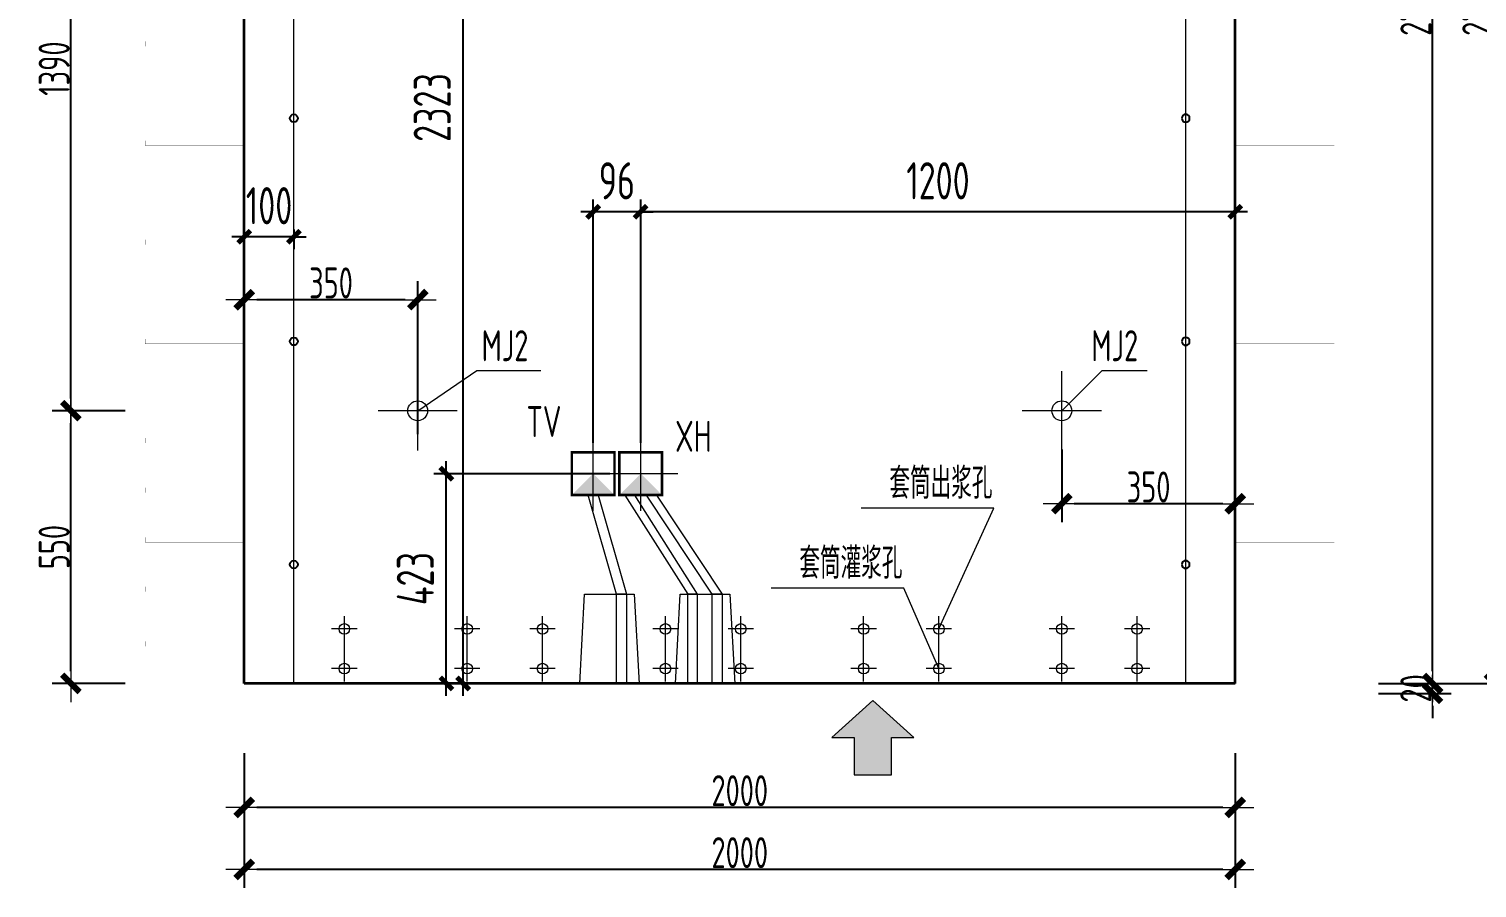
# Model space of a CAD drawing. Extents: x -85320 to 1679916, y -1321939 to 627.
# Drawn here: x 1291391 to 1303081, y -1169904 to -1162974 of the extents above; entities that cross this region are included whole.
import ezdxf
from ezdxf.enums import TextEntityAlignment as Align

# ---------------------------------------------------------------- set-up
doc = ezdxf.new("R2010")
doc.units = 0
doc.header["$LTSCALE"] = 1000
doc.linetypes.add('DOTE', pattern=[2.42, 2, -0.2, 0.02, -0.2])
for name, color, linetype in [('DIAN BOX', 7, 'Continuous'), ('S_WALL', 9, 'Continuous'), ('拉模', 7, 'Continuous')]:
    doc.layers.add(name, color=color, linetype=linetype)
for name, color, linetype, lineweight in [('WCOL', 7, 'Continuous', 0), ('参数表文字', 7, 'Continuous', 18), ('手孔', 6, 'Continuous', 0), ('直线', 7, 'Continuous', 18), ('预制墙埋件', 8, 'Continuous', 18), ('预制墙墙身水平筋', 130, 'Continuous', 18), ('预制墙墙身纵向受力筋', 1, 'Continuous', 18), ('预制墙详图标注', 3, 'Continuous', 18), ('预制墙详图轮廓', 3, 'Continuous', 35)]:
    doc.layers.add(name, color=color, linetype=linetype, lineweight=lineweight)
doc.styles.add('TSSD_Dimension', font='tssdeng.shx', dxfattribs={"width": 0.7, "bigfont": 'hztxt.shx'})
doc.styles.add('TSSD_Rein', font='Tssdeng.shx', dxfattribs={"width": 0.7, "bigfont": 'hztxt.shx'})
doc.styles.add('样式 1', font='yjkeng.shx', dxfattribs={"width": 0.7, "bigfont": 'yjkchn.shx'})
doc.dimstyles.new('标注', dxfattribs={"dimtxt": 300, "dimasz": 100, "dimexe": 100, "dimexo": 250, "dimgap": 100, "dimtad": 1, "dimdec": 0, "dimlfac": 0.25, "dimzin": 0, "dimdsep": 46, "dimtxsty": 'TSSD_Dimension', "dimblk": 'ARCHTICK', "dimcen": 0, "dimdle": 100, "dimclrt": 7, "dimadec": 0, "dimazin": 0, "dimtfac": 1, "dimtdec": 0, "dimtix": 1, "dimtmove": 2, "dimatfit": 3, "dimfxl": 1, "dimtolj": 1, "dimtzin": 0, "dimarcsym": 0})
doc.dimstyles.new('盈建科结构', dxfattribs={"dimscale": 100, "dimtxt": 2.5, "dimasz": 1, "dimexe": 1.5, "dimexo": 0.625, "dimgap": 0.1, "dimtad": 1, "dimdec": 0, "dimrnd": 1, "dimzin": 0, "dimdsep": 46, "dimtxsty": '样式 1', "dimblk": '_yjkbk', "dimblk1": 'ARCHTICK', "dimblk2": 'ARCHTICK', "dimcen": 0.09, "dimadec": 0, "dimazin": 0, "dimtfac": 1, "dimtdec": 4, "dimtix": 1, "dimtmove": 2, "dimatfit": 3, "dimfxl": 1, "dimtolj": 1, "dimtzin": 0, "dimarcsym": 0})

# ---------------------------------------------------------------- blocks, each defined once
blk = doc.blocks.new('_yjkbk')
blk.add_line((-1, 0), (1.5, 0))
blk.add_lwpolyline([(-0.7, -0.7, 0.5, 0.5, 0), (0.7, 0.7, 0.5, 0.5, 0)], format="xyseb")
blk = doc.blocks.new('*D4723')
at = {"layer": 'Defpoints', "color": 0, "transparency": 16777216}
for p in [(1293129, -1168754), (1301129, -1168754), (1293129, -1169254)]:
    blk.add_point(p, dxfattribs=at)
at = {"layer": '预制墙详图标注', "color": 0, "lineweight": -2, "transparency": 16777216}
for p, q in [((1293129, -1168817), (1293129, -1169404)), ((1301129, -1168817), (1301129, -1169404)), ((1301029, -1169254), (1293229, -1169254))]:
    blk.add_line(p, q, dxfattribs=at)
at = {"layer": '预制墙详图标注', "color": 0, "lineweight": -2, "transparency": 16777216, "xscale": 100, "yscale": 100, "zscale": 100, "rotation": 180}
blk.add_blockref('_yjkbk', (1293129, -1169254), dxfattribs=at)
at = {"layer": '预制墙详图标注', "color": 0, "lineweight": -2, "transparency": 16777216, "xscale": 100, "yscale": 100, "zscale": 100}
blk.add_blockref('_yjkbk', (1301129, -1169254), dxfattribs=at)
at = {"layer": '预制墙详图标注', "color": 0, "transparency": 16777216, "insert": (1297129, -1169244), "char_height": 250, "attachment_point": 8, "style": '样式 1'}
blk.add_mtext('\\A1;2000', dxfattribs=at)
blk = doc.blocks.new('_ArchTick')
at = {"color": 0, "linetype": 'ByBlock', "const_width": 0.4}
blk.add_lwpolyline([(-0.5, -0.5), (0.5, 0.5)], dxfattribs=at)
blk = doc.blocks.new('*D4724')
at = {"layer": 'Defpoints', "color": 0, "transparency": 16777216}
for p in [(1293129, -1169254), (1301129, -1169254), (1293129, -1169754)]:
    blk.add_point(p, dxfattribs=at)
at = {"layer": '预制墙详图标注', "color": 0, "lineweight": -2, "transparency": 16777216}
for p, q in [((1293129, -1169317), (1293129, -1169904)), ((1301129, -1169317), (1301129, -1169904)), ((1301029, -1169754), (1293229, -1169754))]:
    blk.add_line(p, q, dxfattribs=at)
at = {"layer": '预制墙详图标注', "color": 0, "lineweight": -2, "transparency": 16777216, "xscale": 100, "yscale": 100, "zscale": 100, "rotation": 180}
blk.add_blockref('_yjkbk', (1293129, -1169754), dxfattribs=at)
at = {"layer": '预制墙详图标注', "color": 0, "lineweight": -2, "transparency": 16777216, "xscale": 100, "yscale": 100, "zscale": 100}
blk.add_blockref('_yjkbk', (1301129, -1169754), dxfattribs=at)
at = {"layer": '预制墙详图标注', "color": 0, "transparency": 16777216, "insert": (1297129, -1169744), "char_height": 250, "attachment_point": 8, "style": '样式 1'}
blk.add_mtext('\\A1;2000', dxfattribs=at)
blk = doc.blocks.new('*D4725')
at = {"layer": 'Defpoints', "color": 0, "transparency": 16777216}
for p in [(1302222, -1168254), (1302722, -1168254), (1302222, -1168334)]:
    blk.add_point(p, dxfattribs=at)
at = {"layer": '预制墙详图标注', "color": 0, "lineweight": -2, "transparency": 16777216}
for p, q in [((1302722, -1168154), (1302722, -1168054)), ((1302284, -1168254), (1302872, -1168254)), ((1302722, -1168334), (1302722, -1168254)), ((1302284, -1168334), (1302872, -1168334)), ((1302722, -1168434), (1302722, -1168534))]:
    blk.add_line(p, q, dxfattribs=at)
at = {"layer": '预制墙详图标注', "color": 0, "lineweight": -2, "transparency": 16777216, "xscale": 100, "yscale": 100, "zscale": 100}
for p, rotation in [((1302722, -1168254), 270), ((1302722, -1168334), 90)]:
    blk.add_blockref('_yjkbk', p, dxfattribs=dict(at, rotation=rotation))
at = {"layer": '预制墙详图标注', "color": 0, "transparency": 16777216, "insert": (1302712, -1168294), "char_height": 250, "attachment_point": 8, "rotation": 90, "style": '样式 1'}
blk.add_mtext('\\A1;20', dxfattribs=at)
blk = doc.blocks.new('*D4726')
at = {"layer": 'Defpoints', "color": 0, "transparency": 16777216}
for p in [(1291729, -1166054), (1292229, -1166054), (1292229, -1168254)]:
    blk.add_point(p, dxfattribs=at)
at = {"layer": '预制墙详图标注', "color": 0, "lineweight": -2, "transparency": 16777216}
for p, q in [((1292166, -1166054), (1291579, -1166054)), ((1291729, -1168154), (1291729, -1166154)), ((1292166, -1168254), (1291579, -1168254))]:
    blk.add_line(p, q, dxfattribs=at)
at = {"layer": '预制墙详图标注', "color": 0, "lineweight": -2, "transparency": 16777216, "xscale": 100, "yscale": 100, "zscale": 100}
for p, rotation in [((1291729, -1166054), 90), ((1291729, -1168254), 270)]:
    blk.add_blockref('_yjkbk', p, dxfattribs=dict(at, rotation=rotation))
at = {"layer": '预制墙详图标注', "color": 0, "transparency": 16777216, "insert": (1291719, -1167154), "char_height": 250, "attachment_point": 8, "rotation": 90, "style": '样式 1'}
blk.add_mtext('\\A1;550', dxfattribs=at)
blk = doc.blocks.new('*D4737')
at = {"layer": 'Defpoints', "color": 0, "transparency": 16777216}
for p in [(1294760, -1166562), (1296329, -1166562), (1296849, -1168254)]:
    blk.add_point(p, dxfattribs=at)
at = {"layer": 'WCOL', "color": 0, "lineweight": -2, "transparency": 16777216}
for p, q in [((1294760, -1168354), (1294760, -1166462)), ((1296079, -1166562), (1294660, -1166562)), ((1296599, -1168254), (1294660, -1168254))]:
    blk.add_line(p, q, dxfattribs=at)
at = {"layer": 'WCOL', "color": 0, "lineweight": -2, "transparency": 16777216, "xscale": 100, "yscale": 100, "zscale": 100}
for p, rotation in [((1294760, -1166562), 90), ((1294760, -1168254), 270)]:
    blk.add_blockref('_ArchTick', p, dxfattribs=dict(at, rotation=rotation))
at = {"layer": 'WCOL', "color": 7, "transparency": 16777216, "insert": (1294510, -1167408), "char_height": 300, "attachment_point": 5, "rotation": 90, "style": 'TSSD_Dimension'}
blk.add_mtext('\\A1;423', dxfattribs=at)
blk = doc.blocks.new('*D4738')
at = {"layer": 'Defpoints', "color": 0, "transparency": 16777216}
for p in [(1296329, -1164449), (1301129, -1165111), (1296329, -1166562)]:
    blk.add_point(p, dxfattribs=at)
at = {"layer": 'WCOL', "color": 0, "lineweight": -2, "transparency": 16777216}
for p, q in [((1301229, -1164449), (1296229, -1164449)), ((1296329, -1166312), (1296329, -1164349)), ((1301129, -1164861), (1301129, -1164349))]:
    blk.add_line(p, q, dxfattribs=at)
at = {"layer": 'WCOL', "color": 0, "lineweight": -2, "transparency": 16777216, "xscale": 100, "yscale": 100, "zscale": 100, "rotation": 180}
blk.add_blockref('_ArchTick', (1296329, -1164449), dxfattribs=at)
at = {"layer": 'WCOL', "color": 0, "lineweight": -2, "transparency": 16777216, "xscale": 100, "yscale": 100, "zscale": 100}
blk.add_blockref('_ArchTick', (1301129, -1164449), dxfattribs=at)
at = {"layer": 'WCOL', "color": 7, "transparency": 16777216, "insert": (1298729, -1164199), "char_height": 300, "attachment_point": 5, "style": 'TSSD_Dimension'}
blk.add_mtext('\\A1;1200', dxfattribs=at)
blk = doc.blocks.new('*D4739')
at = {"layer": 'Defpoints', "color": 0, "transparency": 16777216}
for p in [(1295945, -1164449), (1295945, -1166562), (1296329, -1166562)]:
    blk.add_point(p, dxfattribs=at)
at = {"layer": 'WCOL', "color": 0, "lineweight": -2, "transparency": 16777216}
for p, q in [((1295945, -1164449), (1295845, -1164449)), ((1295945, -1166312), (1295945, -1164349)), ((1296329, -1164449), (1295945, -1164449)), ((1296329, -1166312), (1296329, -1164349)), ((1296329, -1164449), (1296429, -1164449))]:
    blk.add_line(p, q, dxfattribs=at)
at = {"layer": 'WCOL', "color": 0, "lineweight": -2, "transparency": 16777216, "xscale": 100, "yscale": 100, "zscale": 100}
blk.add_blockref('_ArchTick', (1295945, -1164449), dxfattribs=at)
at = {"layer": 'WCOL', "color": 0, "lineweight": -2, "transparency": 16777216, "xscale": 100, "yscale": 100, "zscale": 100, "rotation": 180}
blk.add_blockref('_ArchTick', (1296329, -1164449), dxfattribs=at)
at = {"layer": 'WCOL', "color": 7, "transparency": 16777216, "insert": (1296137, -1164199), "char_height": 300, "attachment_point": 5, "style": 'TSSD_Dimension'}
blk.add_mtext('\\A1;96', dxfattribs=at)
blk = doc.blocks.new('线盒')
at = {"layer": 'DIAN BOX'}
h = blk.add_hatch(color=256, dxfattribs=at)
h.dxf.hatch_style = 1
h.paths.add_polyline_path([(1465682, -670175), (1465854, -670347), (1465510, -670347)])
at = {"color": 6, "const_width": 20}
blk.add_lwpolyline([(1465510, -670003), (1465854, -670003), (1465854, -670347), (1465510, -670347), (1465510, -670003)], dxfattribs=at)
at = {"layer": 'WCOL', "color": 4, "linetype": 'DOTE'}
for p, q in [((1465682, -670475), (1465682, -669876)), ((1465383, -670175), (1465982, -670175))]:
    blk.add_line(p, q, dxfattribs=at)
at = {"layer": 'WCOL', "color": 5}
blk.add_lwpolyline([(1465510, -670347), (1465854, -670347), (1465854, -670003), (1465510, -670003)], close=True, dxfattribs=at)
blk = doc.blocks.new('手孔')
at = {"layer": '手孔', "color": 6}
blk.add_lwpolyline([(1383436, -746221), (1383916, -746221), (1383876, -745501), (1383476, -745501)], close=True, dxfattribs=at)
at = {"layer": '手孔', "color": 4}
for points in [[(1383538, -746221), (1383618, -746221), (1383618, -745501), (1383538, -745501)], [(1383817, -746221), (1383737, -746221), (1383737, -745501), (1383817, -745501)]]:
    blk.add_lwpolyline(points, close=True, dxfattribs=at)
blk = doc.blocks.new('*D4741')
at = {"layer": 'Defpoints', "color": 0, "transparency": 16777216}
for p in [(1294896, -1158962), (1296489, -1158962), (1294355, -1168254)]:
    blk.add_point(p, dxfattribs=at)
at = {"layer": '手孔', "color": 0, "lineweight": -2, "transparency": 16777216}
for p, q in [((1294896, -1168354), (1294896, -1158862)), ((1296239, -1158962), (1294796, -1158962)), ((1294605, -1168254), (1294996, -1168254))]:
    blk.add_line(p, q, dxfattribs=at)
at = {"layer": '手孔', "color": 0, "lineweight": -2, "transparency": 16777216, "xscale": 100, "yscale": 100, "zscale": 100}
for p, rotation in [((1294896, -1158962), 90), ((1294896, -1168254), 270)]:
    blk.add_blockref('_ArchTick', p, dxfattribs=dict(at, rotation=rotation))
at = {"layer": '手孔', "color": 7, "transparency": 16777216, "insert": (1294646, -1163608), "char_height": 300, "attachment_point": 5, "rotation": 90, "style": 'TSSD_Dimension'}
blk.add_mtext('\\A1;2323', dxfattribs=at)
blk = doc.blocks.new('*D4747')
at = {"layer": 'Defpoints', "color": 0, "transparency": 16777216}
for p in [(1299729, -1166304), (1301129, -1166304), (1299729, -1166804)]:
    blk.add_point(p, dxfattribs=at)
at = {"layer": '预制墙详图标注', "color": 0, "lineweight": -2, "transparency": 16777216}
for p, q in [((1299729, -1166367), (1299729, -1166954)), ((1301129, -1166367), (1301129, -1166954)), ((1301029, -1166804), (1299829, -1166804))]:
    blk.add_line(p, q, dxfattribs=at)
at = {"layer": '预制墙详图标注', "color": 0, "lineweight": -2, "transparency": 16777216, "xscale": 100, "yscale": 100, "zscale": 100, "rotation": 180}
blk.add_blockref('_yjkbk', (1299729, -1166804), dxfattribs=at)
at = {"layer": '预制墙详图标注', "color": 0, "lineweight": -2, "transparency": 16777216, "xscale": 100, "yscale": 100, "zscale": 100}
blk.add_blockref('_yjkbk', (1301129, -1166804), dxfattribs=at)
at = {"layer": '预制墙详图标注', "color": 0, "transparency": 16777216, "insert": (1300429, -1166794), "char_height": 250, "attachment_point": 8, "style": '样式 1'}
blk.add_mtext('\\A1;350', dxfattribs=at)
blk = doc.blocks.new('*D4749')
at = {"layer": 'Defpoints', "color": 0, "transparency": 16777216}
for p in [(1293129, -1165158), (1293129, -1166304), (1294529, -1166304)]:
    blk.add_point(p, dxfattribs=at)
at = {"layer": '预制墙详图标注', "color": 0, "lineweight": -2, "transparency": 16777216}
for p, q in [((1293129, -1166242), (1293129, -1165008)), ((1294529, -1166242), (1294529, -1165008)), ((1294429, -1165158), (1293229, -1165158))]:
    blk.add_line(p, q, dxfattribs=at)
at = {"layer": '预制墙详图标注', "color": 0, "lineweight": -2, "transparency": 16777216, "xscale": 100, "yscale": 100, "zscale": 100, "rotation": 180}
blk.add_blockref('_yjkbk', (1293129, -1165158), dxfattribs=at)
at = {"layer": '预制墙详图标注', "color": 0, "lineweight": -2, "transparency": 16777216, "xscale": 100, "yscale": 100, "zscale": 100}
blk.add_blockref('_yjkbk', (1294529, -1165158), dxfattribs=at)
at = {"layer": '预制墙详图标注', "color": 0, "transparency": 16777216, "insert": (1293829, -1165148), "char_height": 250, "attachment_point": 8, "style": '样式 1'}
blk.add_mtext('\\A1;350', dxfattribs=at)
blk = doc.blocks.new('*D4758')
at = {"layer": 'Defpoints', "color": 0, "transparency": 16777216}
for p in [(1302222, -1157334), (1302722, -1157334), (1302222, -1168254)]:
    blk.add_point(p, dxfattribs=at)
at = {"layer": '预制墙详图标注', "color": 0, "lineweight": -2, "transparency": 16777216}
for p, q in [((1302284, -1157334), (1302872, -1157334)), ((1302722, -1168154), (1302722, -1157434)), ((1302284, -1168254), (1302872, -1168254))]:
    blk.add_line(p, q, dxfattribs=at)
at = {"layer": '预制墙详图标注', "color": 0, "lineweight": -2, "transparency": 16777216, "xscale": 100, "yscale": 100, "zscale": 100}
for p, rotation in [((1302722, -1157334), 90), ((1302722, -1168254), 270)]:
    blk.add_blockref('_yjkbk', p, dxfattribs=dict(at, rotation=rotation))
at = {"layer": '预制墙详图标注', "color": 0, "transparency": 16777216, "insert": (1302712, -1162794), "char_height": 250, "attachment_point": 8, "rotation": 90, "style": '样式 1'}
blk.add_mtext('\\A1;2740', dxfattribs=at)
blk = doc.blocks.new('*D4759')
at = {"layer": 'Defpoints', "color": 0, "transparency": 16777216}
for p in [(1302722, -1157334), (1303222, -1157334), (1302722, -1168254)]:
    blk.add_point(p, dxfattribs=at)
at = {"layer": '预制墙详图标注', "color": 0, "lineweight": -2, "transparency": 16777216}
for p, q in [((1302784, -1157334), (1303372, -1157334)), ((1303222, -1168154), (1303222, -1157434)), ((1302784, -1168254), (1303372, -1168254))]:
    blk.add_line(p, q, dxfattribs=at)
at = {"layer": '预制墙详图标注', "color": 0, "lineweight": -2, "transparency": 16777216, "xscale": 100, "yscale": 100, "zscale": 100}
for p, rotation in [((1303222, -1157334), 90), ((1303222, -1168254), 270)]:
    blk.add_blockref('_yjkbk', p, dxfattribs=dict(at, rotation=rotation))
at = {"layer": '预制墙详图标注', "color": 0, "transparency": 16777216, "insert": (1303212, -1162794), "char_height": 250, "attachment_point": 8, "rotation": 90, "style": '样式 1'}
blk.add_mtext('\\A1;2740', dxfattribs=at)
blk = doc.blocks.new('*D4769')
at = {"layer": 'Defpoints', "color": 0, "transparency": 16777216}
for p in [(1291729, -1160534), (1292229, -1160534), (1292229, -1166054)]:
    blk.add_point(p, dxfattribs=at)
at = {"layer": '预制墙详图标注', "color": 0, "lineweight": -2, "transparency": 16777216}
for p, q in [((1292166, -1160534), (1291579, -1160534)), ((1291729, -1165954), (1291729, -1160634)), ((1292166, -1166054), (1291579, -1166054))]:
    blk.add_line(p, q, dxfattribs=at)
at = {"layer": '预制墙详图标注', "color": 0, "lineweight": -2, "transparency": 16777216, "xscale": 100, "yscale": 100, "zscale": 100}
for p, rotation in [((1291729, -1160534), 90), ((1291729, -1166054), 270)]:
    blk.add_blockref('_yjkbk', p, dxfattribs=dict(at, rotation=rotation))
at = {"layer": '预制墙详图标注', "color": 0, "transparency": 16777216, "insert": (1291719, -1163294), "char_height": 250, "attachment_point": 8, "rotation": 90, "style": '样式 1'}
blk.add_mtext('\\A1;1390', dxfattribs=at)
blk = doc.blocks.new('*D4778')
at = {"layer": 'Defpoints', "color": 0, "transparency": 16777216}
for p in [(1293129, -1164342), (1293529, -1164342), (1293129, -1164650)]:
    blk.add_point(p, dxfattribs=at)
at = {"layer": '拉模', "color": 0, "lineweight": -2, "transparency": 16777216}
for p, q in [((1293129, -1164650), (1293029, -1164650)), ((1293129, -1164592), (1293129, -1164750)), ((1293529, -1164650), (1293129, -1164650)), ((1293529, -1164592), (1293529, -1164750)), ((1293529, -1164650), (1293629, -1164650))]:
    blk.add_line(p, q, dxfattribs=at)
at = {"layer": '拉模', "color": 0, "lineweight": -2, "transparency": 16777216, "xscale": 100, "yscale": 100, "zscale": 100}
blk.add_blockref('_ArchTick', (1293129, -1164650), dxfattribs=at)
at = {"layer": '拉模', "color": 0, "lineweight": -2, "transparency": 16777216, "xscale": 100, "yscale": 100, "zscale": 100, "rotation": 180}
blk.add_blockref('_ArchTick', (1293529, -1164650), dxfattribs=at)
at = {"layer": '拉模', "color": 7, "lineweight": 0, "transparency": 16777216, "insert": (1293329, -1164400), "char_height": 300, "attachment_point": 5, "style": 'TSSD_Dimension'}
blk.add_mtext('\\A1;100', dxfattribs=at)
blk = doc.blocks.new('*D3015')
at = {"layer": 'Defpoints', "color": 0, "transparency": 16777216}
for p in [(1020088, -842247), (1021395, -842247), (1021395, -843207)]:
    blk.add_point(p, dxfattribs=at)
at = {"layer": '拉模', "color": 0, "lineweight": -2, "transparency": 16777216}
for p, q in [((1020088, -843307), (1020088, -842147)), ((1021145, -842247), (1019988, -842247)), ((1021145, -843207), (1019988, -843207))]:
    blk.add_line(p, q, dxfattribs=at)
at = {"layer": '拉模', "color": 0, "lineweight": -2, "transparency": 16777216, "xscale": 100, "yscale": 100, "zscale": 100}
for p, rotation in [((1020088, -842247), 90), ((1020088, -843207), 270)]:
    blk.add_blockref('_ArchTick', p, dxfattribs=dict(at, rotation=rotation))
at = {"layer": '拉模', "color": 7, "transparency": 16777216, "insert": (1019838, -842727), "char_height": 300, "attachment_point": 5, "rotation": 90, "style": 'TSSD_Dimension'}
blk.add_mtext('\\A1;240', dxfattribs=at)
blk = doc.blocks.new('*D3016')
at = {"layer": 'Defpoints', "color": 0, "transparency": 16777216}
for p in [(1021567, -839194), (1021167, -839295), (1021567, -839295)]:
    blk.add_point(p, dxfattribs=at)
at = {"layer": '拉模', "color": 0, "lineweight": -2, "transparency": 16777216}
for p, q in [((1021167, -839045), (1021167, -839094)), ((1021567, -839045), (1021567, -839094)), ((1021167, -839194), (1021067, -839194)), ((1021167, -839194), (1021567, -839194)), ((1021567, -839194), (1021667, -839194))]:
    blk.add_line(p, q, dxfattribs=at)
at = {"layer": '拉模', "color": 0, "lineweight": -2, "transparency": 16777216, "xscale": 100, "yscale": 100, "zscale": 100}
blk.add_blockref('_ArchTick', (1021167, -839194), dxfattribs=at)
at = {"layer": '拉模', "color": 0, "lineweight": -2, "transparency": 16777216, "xscale": 100, "yscale": 100, "zscale": 100, "rotation": 180}
blk.add_blockref('_ArchTick', (1021567, -839194), dxfattribs=at)
at = {"layer": '拉模', "color": 7, "transparency": 16777216, "insert": (1021367, -838944), "char_height": 300, "attachment_point": 5, "style": 'TSSD_Dimension'}
blk.add_mtext('\\A1;100', dxfattribs=at)
blk = doc.blocks.new('*D3017')
at = {"layer": 'Defpoints', "color": 0, "transparency": 16777216}
for p in [(1021567, -840447), (1020088, -842247), (1021567, -842247)]:
    blk.add_point(p, dxfattribs=at)
at = {"layer": '拉模', "color": 0, "lineweight": -2, "transparency": 16777216}
for p, q in [((1020088, -840347), (1020088, -842347)), ((1021317, -840447), (1019988, -840447)), ((1021317, -842247), (1019988, -842247))]:
    blk.add_line(p, q, dxfattribs=at)
at = {"layer": '拉模', "color": 0, "lineweight": -2, "transparency": 16777216, "xscale": 100, "yscale": 100, "zscale": 100}
for p, rotation in [((1020088, -840447), 90), ((1020088, -842247), 270)]:
    blk.add_blockref('_ArchTick', p, dxfattribs=dict(at, rotation=rotation))
at = {"layer": '拉模', "color": 7, "transparency": 16777216, "insert": (1019838, -841347), "char_height": 300, "attachment_point": 5, "rotation": 90, "style": 'TSSD_Dimension'}
blk.add_mtext('\\A1;450', dxfattribs=at)
blk = doc.blocks.new('*D3018')
at = {"layer": 'Defpoints', "color": 0, "transparency": 16777216}
for p in [(1021567, -838647), (1020088, -840447), (1021567, -840447)]:
    blk.add_point(p, dxfattribs=at)
at = {"layer": '拉模', "color": 0, "lineweight": -2, "transparency": 16777216}
for p, q in [((1021317, -838647), (1019988, -838647)), ((1020088, -838547), (1020088, -840547)), ((1021317, -840447), (1019988, -840447))]:
    blk.add_line(p, q, dxfattribs=at)
at = {"layer": '拉模', "color": 0, "lineweight": -2, "transparency": 16777216, "xscale": 100, "yscale": 100, "zscale": 100}
for p, rotation in [((1020088, -838647), 90), ((1020088, -840447), 270)]:
    blk.add_blockref('_ArchTick', p, dxfattribs=dict(at, rotation=rotation))
at = {"layer": '拉模', "color": 7, "transparency": 16777216, "insert": (1019838, -839547), "char_height": 300, "attachment_point": 5, "rotation": 90, "style": 'TSSD_Dimension'}
blk.add_mtext('\\A1;450', dxfattribs=at)
blk = doc.blocks.new('*D3019')
at = {"layer": 'Defpoints', "color": 0, "transparency": 16777216}
for p in [(1021567, -836847), (1020088, -838647), (1021567, -838647)]:
    blk.add_point(p, dxfattribs=at)
at = {"layer": '拉模', "color": 0, "lineweight": -2, "transparency": 16777216}
for p, q in [((1020088, -836747), (1020088, -838747)), ((1021317, -836847), (1019988, -836847)), ((1021317, -838647), (1019988, -838647))]:
    blk.add_line(p, q, dxfattribs=at)
at = {"layer": '拉模', "color": 0, "lineweight": -2, "transparency": 16777216, "xscale": 100, "yscale": 100, "zscale": 100}
for p, rotation in [((1020088, -836847), 90), ((1020088, -838647), 270)]:
    blk.add_blockref('_ArchTick', p, dxfattribs=dict(at, rotation=rotation))
at = {"layer": '拉模', "color": 7, "transparency": 16777216, "insert": (1019838, -837747), "char_height": 300, "attachment_point": 5, "rotation": 90, "style": 'TSSD_Dimension'}
blk.add_mtext('\\A1;450', dxfattribs=at)
blk = doc.blocks.new('*D3020')
at = {"layer": 'Defpoints', "color": 0, "transparency": 16777216}
for p in [(1021567, -835047), (1020088, -836847), (1021567, -836847)]:
    blk.add_point(p, dxfattribs=at)
at = {"layer": '拉模', "color": 0, "lineweight": -2, "transparency": 16777216}
for p, q in [((1020088, -834947), (1020088, -836947)), ((1021317, -835047), (1019988, -835047)), ((1021317, -836847), (1019988, -836847))]:
    blk.add_line(p, q, dxfattribs=at)
at = {"layer": '拉模', "color": 0, "lineweight": -2, "transparency": 16777216, "xscale": 100, "yscale": 100, "zscale": 100}
for p, rotation in [((1020088, -835047), 90), ((1020088, -836847), 270)]:
    blk.add_blockref('_ArchTick', p, dxfattribs=dict(at, rotation=rotation))
at = {"layer": '拉模', "color": 7, "transparency": 16777216, "insert": (1019838, -835947), "char_height": 300, "attachment_point": 5, "rotation": 90, "style": 'TSSD_Dimension'}
blk.add_mtext('\\A1;450', dxfattribs=at)
blk = doc.blocks.new('*D3021')
at = {"layer": 'Defpoints', "color": 0, "transparency": 16777216}
for p in [(1021567, -833247), (1020088, -835047), (1021567, -835047)]:
    blk.add_point(p, dxfattribs=at)
at = {"layer": '拉模', "color": 0, "lineweight": -2, "transparency": 16777216}
for p, q in [((1020088, -833147), (1020088, -835147)), ((1021317, -833247), (1019988, -833247)), ((1021317, -835047), (1019988, -835047))]:
    blk.add_line(p, q, dxfattribs=at)
at = {"layer": '拉模', "color": 0, "lineweight": -2, "transparency": 16777216, "xscale": 100, "yscale": 100, "zscale": 100}
for p, rotation in [((1020088, -833247), 90), ((1020088, -835047), 270)]:
    blk.add_blockref('_ArchTick', p, dxfattribs=dict(at, rotation=rotation))
at = {"layer": '拉模', "color": 7, "transparency": 16777216, "insert": (1019838, -834147), "char_height": 300, "attachment_point": 5, "rotation": 90, "style": 'TSSD_Dimension'}
blk.add_mtext('\\A1;450', dxfattribs=at)
blk = doc.blocks.new('*D3022')
at = {"layer": 'Defpoints', "color": 0, "transparency": 16777216}
for p in [(1020088, -832287), (1021567, -832287), (1021567, -833247)]:
    blk.add_point(p, dxfattribs=at)
at = {"layer": '拉模', "color": 0, "lineweight": -2, "transparency": 16777216}
for p, q in [((1020088, -833347), (1020088, -832187)), ((1021317, -832287), (1019988, -832287)), ((1021317, -833247), (1019988, -833247))]:
    blk.add_line(p, q, dxfattribs=at)
at = {"layer": '拉模', "color": 0, "lineweight": -2, "transparency": 16777216, "xscale": 100, "yscale": 100, "zscale": 100}
for p, rotation in [((1020088, -832287), 90), ((1020088, -833247), 270)]:
    blk.add_blockref('_ArchTick', p, dxfattribs=dict(at, rotation=rotation))
at = {"layer": '拉模', "color": 7, "transparency": 16777216, "insert": (1019838, -832767), "char_height": 300, "attachment_point": 5, "rotation": 90, "style": 'TSSD_Dimension'}
blk.add_mtext('\\A1;240', dxfattribs=at)
blk = doc.blocks.new('拉模孔')
at = {"layer": 'S_WALL'}
for centre in [(1021567.4, -833246.6), (1021567.4, -835046.6), (1021567.4, -836846.6), (1021567.4, -838646.6), (1021567.4, -840446.6), (1021567.4, -842246.6)]:
    blk.add_circle(centre, 32, dxfattribs=at)
at = {"layer": '拉模', "color": 3, "lineweight": 0}
blk.add_line((1021567.4, -843206.6), (1021567.4, -832432.7), dxfattribs=at)
at = {"layer": '拉模', "color": 3}
for base, p1, p2, picture, middle in [((1020088.1, -832286.6), (1021567.4, -833246.6), (1021567.4, -832286.6), '*D3022', (1019838.1, -832766.6)), ((1020088.1, -835046.6), (1021567.4, -833246.6), (1021567.4, -835046.6), '*D3021', (1019838.1, -834146.6)), ((1020088.1, -836846.6), (1021567.4, -835046.6), (1021567.4, -836846.6), '*D3020', (1019838.1, -835946.6)), ((1020088.1, -838646.6), (1021567.4, -836846.6), (1021567.4, -838646.6), '*D3019', (1019838.1, -837746.6)), ((1020088.1, -840446.6), (1021567.4, -838646.6), (1021567.4, -840446.6), '*D3018', (1019838.1, -839546.6)), ((1020088.1, -842246.6), (1021567.4, -840446.6), (1021567.4, -842246.6), '*D3017', (1019838.1, -841346.6)), ((1020088.1, -842246.6), (1021395.2, -843206.6), (1021395.2, -842246.6), '*D3015', (1019838.1, -842726.6))]:
    dim = blk.add_linear_dim(base=base, p1=p1, p2=p2, angle=90, dimstyle='标注', dxfattribs=at)
    dim.commit()
    dim.dimension.update_dxf_attribs({"geometry": picture, "text_midpoint": middle})
dim = blk.add_linear_dim(base=(1021567.4, -839193.9), p1=(1021167.4, -839294.6), p2=(1021567.4, -839294.6), dimstyle='标注', dxfattribs=at)
dim.commit()
dim.dimension.update_dxf_attribs({"geometry": '*D3016', "text_midpoint": (1021367.4, -838943.9)})

msp = doc.modelspace()

# ---------------------------------------------------------------- hatches: boundary and pattern name
at = {"layer": 'WCOL'}
h = msp.add_hatch(color=4, dxfattribs=at)
h.dxf.hatch_style = 1
h.paths.add_polyline_path([(1297872.844, -1168690.52), (1298052.844, -1168690.52), (1298052.844, -1168990.52), (1298352.844, -1168990.52), (1298352.844, -1168690.52), (1298532.844, -1168690.52), (1298202.844, -1168390.52)])

# ---------------------------------------------------------------- linework, layer by layer
at = {"layer": 'S_WALL'}
for centre in [(1293528.734, -1163694.355), (1293528.734, -1165494.355), (1293528.734, -1167294.355)]:
    msp.add_circle(centre, 32, dxfattribs=at)
at = {"layer": 'WCOL', "color": 7}
for points in [[(1296214.637, -1167534.354), (1296134.637, -1167534.354), (1295904.734, -1166734.354), (1295984.734, -1166734.354)], [(1296708.291, -1167534.354), (1296788.291, -1167534.354), (1296281.493, -1166734.354), (1296201.493, -1166734.354)], [(1296986.774, -1167534.354), (1296906.774, -1167534.354), (1296375.976, -1166734.354), (1296455.976, -1166734.354)]]:
    msp.add_lwpolyline(points, close=True, dxfattribs=at)
at = {"layer": 'WCOL'}
msp.add_lwpolyline([(1297872.844, -1168690.52), (1298052.844, -1168690.52), (1298052.844, -1168990.52), (1298352.844, -1168990.52), (1298352.844, -1168690.52), (1298532.844, -1168690.52), (1298202.844, -1168390.52), (1297872.844, -1168690.52)], dxfattribs=at)
at = {"layer": '手孔', "color": 6}
msp.add_lwpolyline([(1296316.624, -1168254.354), (1295836.624, -1168254.354), (1295876.624, -1167534.354), (1296276.624, -1167534.354)], close=True, dxfattribs=at)
at = {"layer": '手孔', "color": 4}
msp.add_lwpolyline([(1296214.637, -1168254.354), (1296134.637, -1168254.354), (1296134.637, -1167534.354), (1296214.637, -1167534.354)], close=True, dxfattribs=at)
at = {"layer": '拉模', "color": 3, "lineweight": 0}
msp.add_line((1293528.734, -1168254.355), (1293528.734, -1157480.454), dxfattribs=at)
at = {"layer": '直线', "lineweight": 18}
for points in [[(1294528.734, -1166054.354), (1295007.166, -1165729.354), (1295523.809, -1165729.354)], [(1299728.734, -1166054.354), (1300053.734, -1165729.354), (1300417.196, -1165729.354)], [(1298736.734, -1167814.354), (1299180.529, -1166839.354), (1298109.941, -1166839.354)], [(1298736.734, -1168134.354), (1298453.697, -1167484.354), (1297383.109, -1167484.354)]]:
    msp.add_lwpolyline(points, dxfattribs=at)
at = {"layer": '预制墙埋件', "lineweight": 18}
for p, q in [((1294528.734, -1166374.354), (1294528.734, -1165734.354)), ((1299728.734, -1166374.354), (1299728.734, -1165734.354)), ((1294848.734, -1166054.354), (1294208.734, -1166054.354)), ((1300048.734, -1166054.354), (1299408.734, -1166054.354))]:
    msp.add_line(p, q, dxfattribs=at)
for centre in [(1294528.734, -1166054.354), (1299728.734, -1166054.354)]:
    msp.add_circle(centre, 80, dxfattribs=at)
at = {"layer": '预制墙墙身水平筋', "lineweight": 18, "const_width": 0.18}
for points in [[(1293128.734, -1163074.354), (1292328.734, -1163074.354), (1292328.734, -1163114.354), (1292465.27, -1163114.354), (1292465.27, -1163074.354), (1292328.734, -1163074.354), (1292328.734, -1163114.354), (1293128.734, -1163114.354)], [(1293128.734, -1163074.354), (1292328.734, -1163074.354), (1292328.734, -1163114.354), (1292465.27, -1163114.354), (1292465.27, -1163074.354), (1292328.734, -1163074.354), (1292328.734, -1163114.354), (1293128.734, -1163114.354)], [(1301792.199, -1163114.354), (1301928.734, -1163114.354), (1301928.734, -1163074.354), (1301128.734, -1163074.354), (1301128.734, -1163114.354), (1301928.734, -1163114.354), (1301928.734, -1163074.354), (1301792.199, -1163074.354)], [(1301792.199, -1163114.354), (1301928.734, -1163114.354), (1301928.734, -1163074.354), (1301128.734, -1163074.354), (1301128.734, -1163114.354), (1301928.734, -1163114.354), (1301928.734, -1163074.354), (1301792.199, -1163074.354)], [(1293128.734, -1163874.354), (1292328.734, -1163874.354), (1292328.734, -1163914.354), (1292465.27, -1163914.354), (1292465.27, -1163874.354), (1292328.734, -1163874.354), (1292328.734, -1163914.354), (1293128.734, -1163914.354)], [(1293128.734, -1163874.354), (1292328.734, -1163874.354), (1292328.734, -1163914.354), (1292465.27, -1163914.354), (1292465.27, -1163874.354), (1292328.734, -1163874.354), (1292328.734, -1163914.354), (1293128.734, -1163914.354)], [(1301792.199, -1163914.354), (1301928.734, -1163914.354), (1301928.734, -1163874.354), (1301128.734, -1163874.354), (1301128.734, -1163914.354), (1301928.734, -1163914.354), (1301928.734, -1163874.354), (1301792.199, -1163874.354)], [(1301792.199, -1163914.354), (1301928.734, -1163914.354), (1301928.734, -1163874.354), (1301128.734, -1163874.354), (1301128.734, -1163914.354), (1301928.734, -1163914.354), (1301928.734, -1163874.354), (1301792.199, -1163874.354)], [(1293128.734, -1164674.354), (1292328.734, -1164674.354), (1292328.734, -1164714.354), (1292465.27, -1164714.354), (1292465.27, -1164674.354), (1292328.734, -1164674.354), (1292328.734, -1164714.354), (1293128.734, -1164714.354)], [(1293128.734, -1164674.354), (1292328.734, -1164674.354), (1292328.734, -1164714.354), (1292465.27, -1164714.354), (1292465.27, -1164674.354), (1292328.734, -1164674.354), (1292328.734, -1164714.354), (1293128.734, -1164714.354)], [(1301792.199, -1164714.354), (1301928.734, -1164714.354), (1301928.734, -1164674.354), (1301128.734, -1164674.354), (1301128.734, -1164714.354), (1301928.734, -1164714.354), (1301928.734, -1164674.354), (1301792.199, -1164674.354)], [(1301792.199, -1164714.354), (1301928.734, -1164714.354), (1301928.734, -1164674.354), (1301128.734, -1164674.354), (1301128.734, -1164714.354), (1301928.734, -1164714.354), (1301928.734, -1164674.354), (1301792.199, -1164674.354)], [(1293128.734, -1165474.354), (1292328.734, -1165474.354), (1292328.734, -1165514.354), (1292465.27, -1165514.354), (1292465.27, -1165474.354), (1292328.734, -1165474.354), (1292328.734, -1165514.354), (1293128.734, -1165514.354)], [(1293128.734, -1165474.354), (1292328.734, -1165474.354), (1292328.734, -1165514.354), (1292465.27, -1165514.354), (1292465.27, -1165474.354), (1292328.734, -1165474.354), (1292328.734, -1165514.354), (1293128.734, -1165514.354)], [(1301792.199, -1165514.354), (1301928.734, -1165514.354), (1301928.734, -1165474.354), (1301128.734, -1165474.354), (1301128.734, -1165514.354), (1301928.734, -1165514.354), (1301928.734, -1165474.354), (1301792.199, -1165474.354)], [(1301792.199, -1165514.354), (1301928.734, -1165514.354), (1301928.734, -1165474.354), (1301128.734, -1165474.354), (1301128.734, -1165514.354), (1301928.734, -1165514.354), (1301928.734, -1165474.354), (1301792.199, -1165474.354)], [(1293128.734, -1166274.354), (1292328.734, -1166274.354), (1292328.734, -1166314.354), (1292465.27, -1166314.354), (1292465.27, -1166274.354), (1292328.734, -1166274.354), (1292328.734, -1166314.354), (1293128.734, -1166314.354)], [(1293128.734, -1166274.354), (1292328.734, -1166274.354), (1292328.734, -1166314.354), (1292465.27, -1166314.354), (1292465.27, -1166274.354), (1292328.734, -1166274.354), (1292328.734, -1166314.354), (1293128.734, -1166314.354)], [(1301792.199, -1166314.354), (1301928.734, -1166314.354), (1301928.734, -1166274.354), (1301128.734, -1166274.354), (1301128.734, -1166314.354), (1301928.734, -1166314.354), (1301928.734, -1166274.354), (1301792.199, -1166274.354)], [(1301792.199, -1166314.354), (1301928.734, -1166314.354), (1301928.734, -1166274.354), (1301128.734, -1166274.354), (1301128.734, -1166314.354), (1301928.734, -1166314.354), (1301928.734, -1166274.354), (1301792.199, -1166274.354)], [(1293128.734, -1166674.354), (1292328.734, -1166674.354), (1292328.734, -1166714.354), (1292465.27, -1166714.354), (1292465.27, -1166674.354), (1292328.734, -1166674.354), (1292328.734, -1166714.354), (1293128.734, -1166714.354)], [(1293128.734, -1166674.354), (1292328.734, -1166674.354), (1292328.734, -1166714.354), (1292465.27, -1166714.354), (1292465.27, -1166674.354), (1292328.734, -1166674.354), (1292328.734, -1166714.354), (1293128.734, -1166714.354)], [(1301792.199, -1166714.354), (1301928.734, -1166714.354), (1301928.734, -1166674.354), (1301128.734, -1166674.354), (1301128.734, -1166714.354), (1301928.734, -1166714.354), (1301928.734, -1166674.354), (1301792.199, -1166674.354)], [(1301792.199, -1166714.354), (1301928.734, -1166714.354), (1301928.734, -1166674.354), (1301128.734, -1166674.354), (1301128.734, -1166714.354), (1301928.734, -1166714.354), (1301928.734, -1166674.354), (1301792.199, -1166674.354)], [(1293128.734, -1167074.354), (1292328.734, -1167074.354), (1292328.734, -1167114.354), (1292465.27, -1167114.354), (1292465.27, -1167074.354), (1292328.734, -1167074.354), (1292328.734, -1167114.354), (1293128.734, -1167114.354)], [(1293128.734, -1167074.354), (1292328.734, -1167074.354), (1292328.734, -1167114.354), (1292465.27, -1167114.354), (1292465.27, -1167074.354), (1292328.734, -1167074.354), (1292328.734, -1167114.354), (1293128.734, -1167114.354)], [(1301792.199, -1167114.354), (1301928.734, -1167114.354), (1301928.734, -1167074.354), (1301128.734, -1167074.354), (1301128.734, -1167114.354), (1301928.734, -1167114.354), (1301928.734, -1167074.354), (1301792.199, -1167074.354)], [(1301792.199, -1167114.354), (1301928.734, -1167114.354), (1301928.734, -1167074.354), (1301128.734, -1167074.354), (1301128.734, -1167114.354), (1301928.734, -1167114.354), (1301928.734, -1167074.354), (1301792.199, -1167074.354)], [(1293128.734, -1167474.354), (1292328.734, -1167474.354), (1292328.734, -1167514.354), (1292465.27, -1167514.354), (1292465.27, -1167474.354), (1292328.734, -1167474.354), (1292328.734, -1167514.354), (1293128.734, -1167514.354)], [(1293128.734, -1167474.354), (1292328.734, -1167474.354), (1292328.734, -1167514.354), (1292465.27, -1167514.354), (1292465.27, -1167474.354), (1292328.734, -1167474.354), (1292328.734, -1167514.354), (1293128.734, -1167514.354)], [(1301792.199, -1167514.354), (1301928.734, -1167514.354), (1301928.734, -1167474.354), (1301128.734, -1167474.354), (1301128.734, -1167514.354), (1301928.734, -1167514.354), (1301928.734, -1167474.354), (1301792.199, -1167474.354)], [(1301792.199, -1167514.354), (1301928.734, -1167514.354), (1301928.734, -1167474.354), (1301128.734, -1167474.354), (1301128.734, -1167514.354), (1301928.734, -1167514.354), (1301928.734, -1167474.354), (1301792.199, -1167474.354)], [(1293128.734, -1167914.354), (1292328.734, -1167914.354), (1292328.734, -1167954.354), (1292465.27, -1167954.354), (1292465.27, -1167914.354), (1292328.734, -1167914.354), (1292328.734, -1167954.354), (1293128.734, -1167954.354)], [(1293128.734, -1167914.354), (1292328.734, -1167914.354), (1292328.734, -1167954.354), (1292465.27, -1167954.354), (1292465.27, -1167914.354), (1292328.734, -1167914.354), (1292328.734, -1167954.354), (1293128.734, -1167954.354)], [(1301792.199, -1167954.354), (1301928.734, -1167954.354), (1301928.734, -1167914.354), (1301128.734, -1167914.354), (1301128.734, -1167954.354), (1301928.734, -1167954.354), (1301928.734, -1167914.354), (1301792.199, -1167914.354)], [(1301792.199, -1167954.354), (1301928.734, -1167954.354), (1301928.734, -1167914.354), (1301128.734, -1167914.354), (1301128.734, -1167954.354), (1301928.734, -1167954.354), (1301928.734, -1167914.354), (1301792.199, -1167914.354)]]:
    msp.add_lwpolyline(points, close=True, dxfattribs=at)
at = {"layer": '预制墙墙身纵向受力筋', "lineweight": 18}
for p, q in [((1293936.734, -1168237.02), (1293936.734, -1167711.687)), ((1294928.734, -1168237.02), (1294928.734, -1167711.687)), ((1295536.734, -1168237.02), (1295536.734, -1167711.687)), ((1296528.734, -1168237.02), (1296528.734, -1167711.687)), ((1297136.734, -1168237.02), (1297136.734, -1167711.687)), ((1298128.734, -1168237.02), (1298128.734, -1167711.687)), ((1298736.734, -1168237.02), (1298736.734, -1167711.687)), ((1299728.734, -1168237.02), (1299728.734, -1167711.687)), ((1300336.734, -1168237.02), (1300336.734, -1167711.687)), ((1294039.401, -1167814.354), (1293834.068, -1167814.354)), ((1295031.401, -1167814.354), (1294826.068, -1167814.354)), ((1295639.401, -1167814.354), (1295434.068, -1167814.354)), ((1296631.401, -1167814.354), (1296426.068, -1167814.354)), ((1297239.401, -1167814.354), (1297034.068, -1167814.354)), ((1298231.401, -1167814.354), (1298026.068, -1167814.354)), ((1298839.401, -1167814.354), (1298634.068, -1167814.354)), ((1299831.401, -1167814.354), (1299626.068, -1167814.354)), ((1300439.401, -1167814.354), (1300234.068, -1167814.354)), ((1294039.401, -1168134.354), (1293834.068, -1168134.354)), ((1295031.401, -1168134.354), (1294826.068, -1168134.354)), ((1295639.401, -1168134.354), (1295434.068, -1168134.354)), ((1296631.401, -1168134.354), (1296426.068, -1168134.354)), ((1297239.401, -1168134.354), (1297034.068, -1168134.354)), ((1298231.401, -1168134.354), (1298026.068, -1168134.354)), ((1298839.401, -1168134.354), (1298634.068, -1168134.354)), ((1299831.401, -1168134.354), (1299626.068, -1168134.354)), ((1300439.401, -1168134.354), (1300234.068, -1168134.354))]:
    msp.add_line(p, q, dxfattribs=at)
for centre in [(1293936.734, -1167814.354), (1294928.734, -1167814.354), (1295536.734, -1167814.354), (1296528.734, -1167814.354), (1297136.734, -1167814.354), (1298128.734, -1167814.354), (1298736.734, -1167814.354), (1299728.734, -1167814.354), (1300336.734, -1167814.354), (1293936.734, -1168134.354), (1294928.734, -1168134.354), (1295536.734, -1168134.354), (1296528.734, -1168134.354), (1297136.734, -1168134.354), (1298128.734, -1168134.354), (1298736.734, -1168134.354), (1299728.734, -1168134.354), (1300336.734, -1168134.354)]:
    msp.add_circle(centre, 42.667, dxfattribs=at)
at = {"layer": '预制墙详图轮廓', "lineweight": 35}
for p, q in [((1293128.734, -1168254.354), (1293128.734, -1157334.354)), ((1301128.734, -1168254.354), (1301128.734, -1157334.354)), ((1301128.734, -1168254.354), (1293128.734, -1168254.354))]:
    msp.add_line(p, q, dxfattribs=at)

# ---------------------------------------------------------------- block references
at = {"layer": 'WCOL', "color": 7, "xscale": -1}
for p in [(2761627.187, -496386.918), (2762011.187, -496386.918)]:
    msp.add_blockref('线盒', p, dxfattribs=at)
at = {"layer": '手孔', "color": 7, "xscale": -1}
msp.add_blockref('手孔', (2680524.964, -422033.473), dxfattribs=at)
at = {"layer": '拉模', "color": 3, "xscale": -1}
msp.add_blockref('拉模孔', (2322296.095, -325047.777), dxfattribs=at)

# ---------------------------------------------------------------- texts
at = {"layer": '参数表文字', "linetype": 'Continuous', "style": 'TSSD_Rein', "width": 0.7}
msp.add_text('XH', height=250, dxfattribs=at).set_placement((1296754.218, -1166259.882), align=Align.MIDDLE_CENTER)
at = {"layer": '直线', "linetype": 'Continuous', "style": '样式 1', "width": 0.7}
for s, p in [('MJ2', (1295422.575, -1165729.354)), ('TV', (1295689.175, -1166340.606)), ('套筒出浆孔', (1299168.52, -1166839.354)), ('套筒灌浆孔', (1298441.688, -1167484.354))]:
    msp.add_text(s, height=250, dxfattribs=at).set_placement(p, align=Align.BOTTOM_RIGHT)
msp.add_text('MJ2', height=250, dxfattribs=at).set_placement((1299967.196, -1165729.354), align=Align.BOTTOM_LEFT)

# ---------------------------------------------------------------- dimensions: what is measured, and where the dimension line sits
at = {"layer": 'WCOL', "color": 7}
for base, p1, p2, angle, picture, middle in [((1295944.734, -1164448.824), (1296328.734, -1166562.354), (1295944.734, -1166562.354), 180, '*D4739', (1296136.734, -1164198.824)), ((1296328.734, -1164448.824), (1301128.734, -1165111.25), (1296328.734, -1166562.354), 180, '*D4738', (1298728.734, -1164198.824)), ((1294759.924, -1166562.354), (1296848.761, -1168254.354), (1296328.734, -1166562.354), 90, '*D4737', (1294509.924, -1167408.354))]:
    dim = msp.add_linear_dim(base=base, p1=p1, p2=p2, angle=angle, dimstyle='标注', dxfattribs=at)
    dim.commit()
    dim.dimension.update_dxf_attribs({"geometry": picture, "text_midpoint": middle})
at = {"layer": '手孔', "color": 3}
dim = msp.add_linear_dim(base=(1294896.01, -1158962.354), p1=(1294354.853, -1168254.354), p2=(1296488.734, -1158962.354), angle=90, dimstyle='标注', dxfattribs=at)
dim.commit()
dim.dimension.update_dxf_attribs({"geometry": '*D4741', "text_midpoint": (1294646.01, -1163608.354)})
at = {"layer": '拉模', "color": 3, "lineweight": 0}
dim = msp.add_linear_dim(base=(1293128.734, -1164650.127), p1=(1293528.734, -1164342.423), p2=(1293128.734, -1164342.423), angle=180, dimstyle='标注', dxfattribs=at)
dim.commit()
dim.dimension.update_dxf_attribs({"geometry": '*D4778', "text_midpoint": (1293328.734, -1164400.127)})
at = {"layer": '预制墙详图标注'}
for p1, p2, distance, text, picture, middle in [((1302221.774, -1168254.354), (1302221.774, -1157334.354), -500, '2740', '*D4758', (1302586.774, -1162794.354)), ((1302721.774, -1168254.354), (1302721.774, -1157334.354), -500, '2740', '*D4759', (1303086.774, -1162794.354)), ((1292228.734, -1166054.354), (1292228.734, -1160534.354), 500, '1390', '*D4769', (1291593.734, -1163294.354))]:
    dim = msp.add_aligned_dim(p1=p1, p2=p2, distance=distance, text=text, dimstyle='盈建科结构', override={"dimscale": 100, "dimtxt": 2.5, "dimasz": 1, "dimexe": 1.5, "dimexo": 0.625, "dimgap": 0.1, "dimtad": 1, "dimlfac": 0.25, "dimrnd": 5, "dimdle": 0, "dimtix": 1, "dimfxlon": 0}, dxfattribs=at)
    dim.commit()
    dim.dimension.update_dxf_attribs({"geometry": picture, "text_midpoint": middle})
for p1, p2, distance, override, picture, middle in [((1294528.734, -1166304.354), (1293128.734, -1166304.354), -1146.766, {"dimlfac": 0.25, "dimrnd": 5}, '*D4749', (1293828.734, -1165022.588)), ((1292228.734, -1168254.354), (1292228.734, -1166054.354), 500, {"dimscale": 100, "dimtxt": 2.5, "dimasz": 1, "dimexe": 1.5, "dimexo": 0.625, "dimgap": 0.1, "dimtad": 1, "dimlfac": 0.25, "dimrnd": 5, "dimdle": 0, "dimtix": 1, "dimfxlon": 0}, '*D4726', (1291593.734, -1167154.354)), ((1301128.734, -1166304.354), (1299728.734, -1166304.354), 500, {"dimscale": 100, "dimtxt": 2.5, "dimasz": 1, "dimexe": 1.5, "dimexo": 0.625, "dimgap": 0.1, "dimtad": 1, "dimlfac": 0.25, "dimrnd": 5, "dimdle": 0, "dimtix": 1, "dimfxlon": 0}, '*D4747', (1300428.734, -1166669.354)), ((1302221.774, -1168334.354), (1302221.774, -1168254.354), -500, {"dimscale": 100, "dimtxt": 2.5, "dimasz": 1, "dimexe": 1.5, "dimexo": 0.625, "dimgap": 0.1, "dimtad": 1, "dimlfac": 0.25, "dimrnd": 5, "dimdle": 0, "dimtix": 1, "dimfxlon": 0}, '*D4725', (1302586.774, -1168294.354)), ((1301128.734, -1168754.354), (1293128.734, -1168754.354), 500, {"dimscale": 100, "dimtxt": 2.5, "dimasz": 1, "dimexe": 1.5, "dimexo": 0.625, "dimgap": 0.1, "dimtad": 1, "dimlfac": 0.25, "dimrnd": 5, "dimdle": 0, "dimtix": 1, "dimfxlon": 0}, '*D4723', (1297128.734, -1169119.354)), ((1301128.734, -1169254.354), (1293128.734, -1169254.354), 500, {"dimscale": 100, "dimtxt": 2.5, "dimasz": 1, "dimexe": 1.5, "dimexo": 0.625, "dimgap": 0.1, "dimtad": 1, "dimlfac": 0.25, "dimrnd": 5, "dimdle": 0, "dimtix": 1, "dimfxlon": 0}, '*D4724', (1297128.734, -1169619.354))]:
    dim = msp.add_aligned_dim(p1=p1, p2=p2, distance=distance, dimstyle='盈建科结构', override=override, dxfattribs=at)
    dim.commit()
    dim.dimension.update_dxf_attribs({"geometry": picture, "text_midpoint": middle})

doc.saveas('drawing.dxf')
